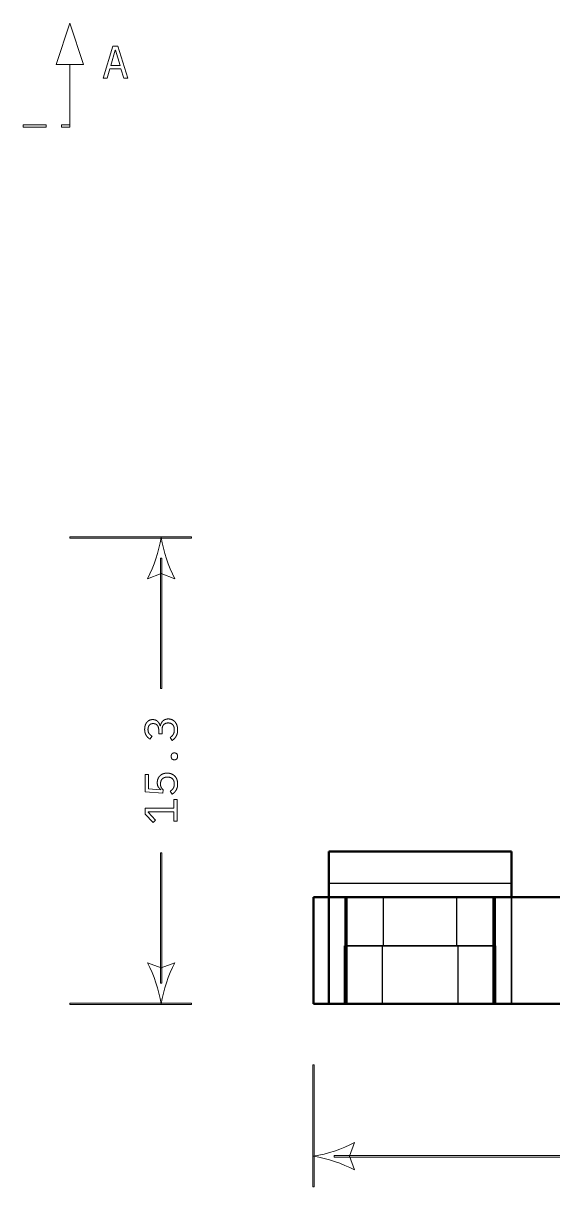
# Model space of a CAD drawing. Header units: millimetres. Extents: x 22 to 584, y 11 to 410.
# Drawn here: x 93.6 to 128.3, y 101.1 to 177.5 of the extents above; entities that cross this region are included whole.
import ezdxf

# ---------------------------------------------------------------- set-up
doc = ezdxf.new("R2010")
doc.units = ezdxf.units.MM
for name, color, linetype, lineweight in [('dims', 7, 'Continuous', 5), ('hidden', 7, 'Continuous', 25), ('part', 7, 'Continuous', 50)]:
    doc.layers.add(name, color=color, linetype=linetype, lineweight=lineweight)

msp = doc.modelspace()

# ---------------------------------------------------------------- linework, layer by layer
at = {"layer": 'dims'}
for p, q in [((96.6, 177.455), (95.7, 174.755)), ((97.5, 174.755), (96.6, 177.455)), ((99.434, 175.952), (98.791, 173.858)), ((99.289, 174.674), (99.584, 175.685)), ((99.766, 175.952), (99.434, 175.952)), ((99.584, 175.685), (99.611, 175.685)), ((99.611, 175.685), (99.904, 174.674)), ((100.409, 173.858), (99.766, 175.952)), ((95.7, 174.755), (97.5, 174.755)), ((96.6, 170.705), (96.6, 174.755)), ((99.053, 173.858), (99.229, 174.455)), ((99.229, 174.455), (99.964, 174.455)), ((99.904, 174.674), (99.289, 174.674)), ((99.964, 174.455), (100.141, 173.858)), ((98.791, 173.858), (99.053, 173.858)), ((100.141, 173.858), (100.409, 173.858)), ((95.05, 170.78), (93.55, 170.78)), ((93.55, 170.78), (93.55, 170.63)), ((93.55, 170.63), (95.05, 170.63)), ((95.05, 170.63), (95.05, 170.78)), ((96.6, 170.78), (96.05, 170.78)), ((96.05, 170.78), (96.05, 170.63)), ((96.05, 170.63), (96.6, 170.63)), ((96.6, 170.63), (96.6, 170.78)), ((96.6, 143.755), (96.6, 143.655)), ((104.6, 143.755), (96.6, 143.755)), ((96.6, 143.655), (104.6, 143.655)), ((104.6, 143.655), (104.6, 143.755)), ((102.65, 142.355), (102.55, 142.355)), ((102.55, 142.355), (102.55, 133.803)), ((102.65, 133.803), (102.65, 142.355)), ((101.7, 141.005), (102.6, 141.343)), ((102.6, 141.343), (103.5, 141.005)), ((102.55, 133.803), (102.65, 133.803)), ((102.072, 131.496), (102.093, 131.496)), ((102.546, 131.352), (102.534, 131.352)), ((103.047, 131.538), (103.071, 131.538)), ((101.859, 130.482), (102.003, 130.671)), ((102.441, 131.058), (102.441, 130.827)), ((102.441, 130.827), (102.657, 130.827)), ((102.657, 130.827), (102.657, 131.076)), ((103.182, 130.581), (103.326, 130.392)), ((103.494, 129.57), (103.44, 129.57)), ((103.44, 129.126), (103.494, 129.126)), ((101.772, 128.151), (101.553, 128.151)), ((101.553, 128.151), (101.553, 127.011)), ((101.772, 127.215), (101.772, 128.151)), ((102.999, 127.986), (103.023, 127.986)), ((101.553, 127.011), (102.705, 126.936)), ((102.573, 127.155), (101.772, 127.215)), ((102.573, 127.176), (102.573, 127.155)), ((102.705, 126.936), (102.735, 127.149)), ((103.182, 127.056), (103.326, 126.867)), ((103.428, 126.507), (103.428, 125.955)), ((103.647, 126.507), (103.428, 126.507)), ((103.647, 125.103), (103.647, 126.507)), ((101.553, 125.955), (101.553, 125.562)), ((103.428, 125.955), (101.553, 125.955)), ((101.553, 125.562), (102.072, 125.007)), ((101.739, 125.703), (103.428, 125.703)), ((101.739, 125.682), (101.739, 125.703)), ((102.231, 125.154), (101.739, 125.682)), ((103.428, 125.703), (103.428, 125.103)), ((102.072, 125.007), (102.231, 125.154)), ((103.428, 125.103), (103.647, 125.103)), ((102.65, 123.007), (102.55, 123.007)), ((102.55, 123.007), (102.55, 114.455)), ((102.65, 114.455), (102.65, 123.007)), ((102.6, 115.468), (101.7, 115.805)), ((103.5, 115.805), (102.6, 115.468)), ((102.55, 114.455), (102.65, 114.455)), ((96.6, 113.155), (96.6, 113.055)), ((104.6, 113.155), (96.6, 113.155)), ((96.6, 113.055), (104.6, 113.055)), ((104.6, 113.055), (104.6, 113.155)), ((112.65, 109.105), (112.55, 109.105)), ((112.55, 109.105), (112.55, 101.105)), ((112.65, 101.105), (112.65, 109.105)), ((114.962, 103.105), (115.3, 104.005)), ((113.95, 103.155), (113.95, 103.055)), ((178.789, 103.155), (113.95, 103.155)), ((115.3, 102.205), (114.962, 103.105)), ((113.95, 103.055), (178.789, 103.055)), ((112.55, 101.105), (112.65, 101.105))]:
    msp.add_line(p, q, dxfattribs=at)
for centre, start, end in [((93.6, 145.205), -27.40758, -9.46232), ((111.6, 145.205), -170.53768, -152.59242), ((93.6, 111.605), 9.46232, 27.40758), ((111.6, 111.605), 152.59242, 170.53768), ((111.1, 112.105), -80.53768, -62.59242), ((111.1, 94.105), 62.59242, 80.53768)]:
    msp.add_arc(centre, 9.124, start, end, dxfattribs=at)
for points in [[(101.517, 131.118), (101.517, 131.253), (101.552, 131.37)], [(101.552, 131.37), (101.586, 131.487), (101.654, 131.574)], [(101.654, 131.574), (101.721, 131.661), (101.82, 131.711)], [(101.82, 131.39), (101.736, 131.283), (101.736, 131.112)], [(101.82, 131.711), (101.919, 131.76), (102.045, 131.76)], [(102.072, 131.496), (101.904, 131.496), (101.82, 131.39)], [(102.045, 131.76), (102.147, 131.76), (102.228, 131.729)], [(102.344, 131.387), (102.246, 131.496), (102.093, 131.496)], [(102.228, 131.729), (102.309, 131.697), (102.369, 131.642)], [(102.441, 131.058), (102.441, 131.277), (102.344, 131.387)], [(102.369, 131.642), (102.429, 131.586), (102.471, 131.511)], [(102.471, 131.511), (102.513, 131.436), (102.534, 131.352)], [(102.546, 131.352), (102.564, 131.439), (102.605, 131.52)], [(102.605, 131.52), (102.645, 131.601), (102.71, 131.664)], [(102.759, 131.423), (102.657, 131.307), (102.657, 131.076)], [(102.71, 131.664), (102.774, 131.727), (102.866, 131.765)], [(103.047, 131.538), (102.861, 131.538), (102.759, 131.423)], [(102.866, 131.765), (102.957, 131.802), (103.074, 131.802)], [(103.362, 131.42), (103.26, 131.538), (103.071, 131.538)], [(103.074, 131.802), (103.209, 131.802), (103.322, 131.75)], [(103.322, 131.75), (103.434, 131.697), (103.514, 131.603)], [(103.464, 131.079), (103.464, 131.301), (103.362, 131.42)], [(103.514, 131.603), (103.593, 131.508), (103.638, 131.375)], [(103.638, 131.375), (103.683, 131.241), (103.683, 131.079)], [(101.547, 130.889), (101.517, 130.989), (101.517, 131.118)], [(101.625, 130.712), (101.577, 130.788), (101.547, 130.889)], [(101.735, 130.578), (101.673, 130.635), (101.625, 130.712)], [(101.859, 130.482), (101.796, 130.521), (101.735, 130.578)], [(101.736, 131.112), (101.736, 130.944), (101.81, 130.841)], [(101.81, 130.841), (101.883, 130.737), (102.003, 130.671)], [(103.182, 130.581), (103.245, 130.623), (103.296, 130.668)], [(103.296, 130.668), (103.347, 130.713), (103.385, 130.772)], [(103.385, 130.772), (103.422, 130.83), (103.443, 130.905)], [(103.443, 130.905), (103.464, 130.98), (103.464, 131.079)], [(103.572, 130.646), (103.521, 130.563), (103.458, 130.502)], [(103.653, 130.835), (103.623, 130.728), (103.572, 130.646)], [(103.683, 131.079), (103.683, 130.941), (103.653, 130.835)], [(103.458, 130.502), (103.395, 130.44), (103.326, 130.392)], [(103.26, 129.348), (103.26, 129.471), (103.311, 129.521)], [(103.311, 129.176), (103.26, 129.225), (103.26, 129.348)], [(103.311, 129.521), (103.362, 129.57), (103.44, 129.57)], [(103.44, 129.126), (103.362, 129.126), (103.311, 129.176)], [(103.494, 129.57), (103.572, 129.57), (103.623, 129.521)], [(103.623, 129.176), (103.572, 129.126), (103.494, 129.126)], [(103.623, 129.521), (103.674, 129.471), (103.674, 129.348)], [(103.674, 129.348), (103.674, 129.225), (103.623, 129.176)], [(102.345, 127.614), (102.345, 127.752), (102.389, 127.868)], [(102.406, 127.35), (102.345, 127.446), (102.345, 127.614)], [(102.389, 127.868), (102.432, 127.983), (102.516, 128.067)], [(102.516, 128.067), (102.6, 128.151), (102.719, 128.199)], [(102.675, 127.869), (102.558, 127.752), (102.558, 127.533)], [(102.558, 127.533), (102.558, 127.383), (102.609, 127.301)], [(102.999, 127.986), (102.792, 127.986), (102.675, 127.869)], [(102.719, 128.199), (102.837, 128.247), (102.99, 128.247)], [(102.99, 128.247), (103.143, 128.247), (103.27, 128.199)], [(103.347, 127.871), (103.23, 127.986), (103.023, 127.986)], [(103.27, 128.199), (103.398, 128.151), (103.49, 128.058)], [(103.464, 127.539), (103.464, 127.755), (103.347, 127.871)], [(103.443, 127.371), (103.464, 127.443), (103.464, 127.539)], [(103.49, 128.058), (103.581, 127.965), (103.632, 127.833)], [(103.632, 127.833), (103.683, 127.701), (103.683, 127.533)], [(103.683, 127.533), (103.683, 127.401), (103.653, 127.298)], [(102.573, 127.176), (102.468, 127.254), (102.406, 127.35)], [(102.609, 127.301), (102.66, 127.218), (102.735, 127.149)], [(103.182, 127.056), (103.245, 127.098), (103.296, 127.142)], [(103.296, 127.142), (103.347, 127.185), (103.385, 127.242)], [(103.458, 126.975), (103.395, 126.915), (103.326, 126.867)], [(103.385, 127.242), (103.422, 127.299), (103.443, 127.371)], [(103.572, 127.115), (103.521, 127.035), (103.458, 126.975)], [(103.653, 127.298), (103.623, 127.194), (103.572, 127.115)]]:
    msp.add_open_spline(points, degree=2, dxfattribs=at)
at = {"layer": 'hidden'}
for p, q in [((113.6, 120.105), (113.6, 123.105)), ((113.6, 123.105), (125.6, 123.105)), ((125.6, 123.105), (113.6, 123.105)), ((125.6, 123.105), (113.6, 123.105)), ((125.6, 120.105), (125.6, 123.105)), ((125.6, 121.005), (113.6, 121.005)), ((112.6, 113.105), (112.6, 120.105)), ((113.6, 113.105), (113.6, 120.105)), ((113.6, 113.105), (113.6, 120.105)), ((113.6, 113.105), (113.6, 120.105)), ((113.6, 120.105), (125.6, 120.105)), ((114.805, 120.105), (113.6, 120.105)), ((113.6, 113.105), (113.6, 120.105)), ((113.6, 113.105), (113.6, 120.105)), ((113.6, 120.105), (125.6, 120.105)), ((114.805, 113.105), (114.805, 120.105)), ((117.2, 116.905), (117.2, 120.105)), ((117.2, 116.905), (117.2, 120.105)), ((122, 116.905), (122, 120.105)), ((122, 116.905), (122, 120.105)), ((131, 120.105), (124.395, 120.105)), ((124.395, 113.105), (124.395, 120.105)), ((131, 120.105), (125.6, 120.105)), ((125.6, 113.105), (125.6, 120.105)), ((125.6, 120.105), (162.35, 120.105)), ((125.6, 120.105), (125.6, 113.105)), ((117.117, 116.905), (114.635, 116.905)), ((114.635, 113.105), (114.635, 116.905)), ((114.635, 116.905), (117.117, 116.905)), ((117.117, 116.905), (114.635, 116.905)), ((114.635, 113.105), (114.635, 116.905)), ((114.635, 116.905), (117.117, 116.905)), ((122.083, 116.905), (117.117, 116.905)), ((117.117, 113.105), (117.117, 116.905)), ((117.117, 113.105), (117.117, 116.905)), ((117.117, 116.905), (122.083, 116.905)), ((122.083, 116.905), (117.117, 116.905)), ((117.117, 113.105), (117.117, 116.905)), ((117.117, 113.105), (117.117, 116.905)), ((117.117, 116.905), (122.083, 116.905)), ((124.565, 116.905), (122.083, 116.905)), ((122.083, 113.105), (122.083, 116.905)), ((122.083, 113.105), (122.083, 116.905)), ((122.083, 116.905), (124.565, 116.905)), ((124.565, 116.905), (122.083, 116.905)), ((122.083, 113.105), (122.083, 116.905)), ((122.083, 113.105), (122.083, 116.905)), ((122.083, 116.905), (124.565, 116.905)), ((124.565, 113.105), (124.565, 116.905)), ((124.565, 113.105), (124.565, 116.905)), ((113.6, 113.105), (114.805, 113.105)), ((117.117, 113.105), (114.635, 113.105)), ((114.635, 113.105), (117.117, 113.105)), ((117.117, 113.105), (114.635, 113.105)), ((114.635, 113.105), (117.117, 113.105)), ((122.083, 113.105), (117.117, 113.105)), ((117.117, 113.105), (122.083, 113.105)), ((122.083, 113.105), (117.117, 113.105)), ((117.117, 113.105), (122.083, 113.105)), ((122.083, 113.105), (124.565, 113.105)), ((124.565, 113.105), (122.083, 113.105)), ((122.083, 113.105), (124.565, 113.105)), ((124.565, 113.105), (122.083, 113.105)), ((124.395, 113.105), (163.555, 113.105)), ((125.6, 113.105), (162.35, 113.105)), ((125.6, 113.105), (162.35, 113.105))]:
    msp.add_line(p, q, dxfattribs=at)
for points in [[(113.6, 123.105), (113.6, 122.822), (113.6, 122.558), (113.6, 122.314), (113.6, 122.09), (113.6, 121.886), (113.6, 121.702), (113.6, 121.54), (113.6, 121.399), (113.6, 121.279), (113.6, 121.18), (113.6, 121.104), (113.6, 121.049), (113.6, 121.016), (113.6, 121.005)], [(113.6, 121.005), (113.6, 121.016), (113.6, 121.049), (113.6, 121.104), (113.6, 121.18), (113.6, 121.279), (113.6, 121.399), (113.6, 121.54), (113.6, 121.702), (113.6, 121.886), (113.6, 122.09), (113.6, 122.314), (113.6, 122.558), (113.6, 122.822), (113.6, 123.105)], [(125.6, 123.105), (125.6, 122.822), (125.6, 122.558), (125.6, 122.314), (125.6, 122.09), (125.6, 121.886), (125.6, 121.702), (125.6, 121.54), (125.6, 121.399), (125.6, 121.279), (125.6, 121.18), (125.6, 121.104), (125.6, 121.049), (125.6, 121.016), (125.6, 121.005)], [(125.6, 121.005), (125.6, 121.016), (125.6, 121.049), (125.6, 121.104), (125.6, 121.18), (125.6, 121.279), (125.6, 121.399), (125.6, 121.54), (125.6, 121.702), (125.6, 121.886), (125.6, 122.09), (125.6, 122.314), (125.6, 122.558), (125.6, 122.822), (125.6, 123.105)], [(113.6, 120.105), (113.465, 120.105), (113.339, 120.105), (113.223, 120.105), (113.116, 120.105), (113.019, 120.105), (112.932, 120.105), (112.855, 120.105), (112.787, 120.105), (112.73, 120.105), (112.683, 120.105), (112.647, 120.105), (112.621, 120.105), (112.605, 120.105), (112.6, 120.105)], [(112.6, 120.105), (112.605, 120.105), (112.621, 120.105), (112.647, 120.105), (112.683, 120.105), (112.73, 120.105), (112.787, 120.105), (112.855, 120.105), (112.932, 120.105), (113.019, 120.105), (113.116, 120.105), (113.223, 120.105), (113.339, 120.105), (113.465, 120.105), (113.6, 120.105)], [(113.6, 120.105), (113.465, 120.105), (113.339, 120.105), (113.223, 120.105), (113.116, 120.105), (113.019, 120.105), (112.932, 120.105), (112.855, 120.105), (112.787, 120.105), (112.73, 120.105), (112.683, 120.105), (112.647, 120.105), (112.621, 120.105), (112.605, 120.105), (112.6, 120.105)], [(124.395, 120.105), (123.818, 120.105), (123.193, 120.105), (122.526, 120.105), (121.824, 120.105), (121.097, 120.105), (120.353, 120.105), (119.6, 120.105), (118.847, 120.105), (118.103, 120.105), (117.376, 120.105), (116.674, 120.105), (116.007, 120.105), (115.382, 120.105), (114.805, 120.105)], [(122, 120.105), (121.94, 120.105), (121.762, 120.105), (121.476, 120.105), (121.096, 120.105), (120.641, 120.105), (120.134, 120.105), (119.6, 120.105), (119.066, 120.105), (118.559, 120.105), (118.104, 120.105), (117.724, 120.105), (117.438, 120.105), (117.26, 120.105), (117.2, 120.105)], [(122, 120.105), (121.94, 120.105), (121.762, 120.105), (121.476, 120.105), (121.096, 120.105), (120.641, 120.105), (120.134, 120.105), (119.6, 120.105), (119.066, 120.105), (118.559, 120.105), (118.104, 120.105), (117.724, 120.105), (117.438, 120.105), (117.26, 120.105), (117.2, 120.105)], [(122, 116.905), (121.94, 116.905), (121.762, 116.905), (121.476, 116.905), (121.096, 116.905), (120.641, 116.905), (120.134, 116.905), (119.6, 116.905), (119.066, 116.905), (118.559, 116.905), (118.104, 116.905), (117.724, 116.905), (117.438, 116.905), (117.26, 116.905), (117.2, 116.905)], [(122, 116.905), (121.94, 116.905), (121.762, 116.905), (121.476, 116.905), (121.096, 116.905), (120.641, 116.905), (120.134, 116.905), (119.6, 116.905), (119.066, 116.905), (118.559, 116.905), (118.104, 116.905), (117.724, 116.905), (117.438, 116.905), (117.26, 116.905), (117.2, 116.905)], [(113.6, 113.105), (113.465, 113.105), (113.339, 113.105), (113.223, 113.105), (113.116, 113.105), (113.019, 113.105), (112.932, 113.105), (112.855, 113.105), (112.787, 113.105), (112.73, 113.105), (112.683, 113.105), (112.647, 113.105), (112.621, 113.105), (112.605, 113.105), (112.6, 113.105)], [(112.6, 113.105), (112.605, 113.105), (112.621, 113.105), (112.647, 113.105), (112.683, 113.105), (112.73, 113.105), (112.787, 113.105), (112.855, 113.105), (112.932, 113.105), (113.019, 113.105), (113.116, 113.105), (113.223, 113.105), (113.339, 113.105), (113.465, 113.105), (113.6, 113.105)], [(113.6, 113.105), (113.465, 113.105), (113.339, 113.105), (113.223, 113.105), (113.116, 113.105), (113.019, 113.105), (112.932, 113.105), (112.855, 113.105), (112.787, 113.105), (112.73, 113.105), (112.683, 113.105), (112.647, 113.105), (112.621, 113.105), (112.605, 113.105), (112.6, 113.105)], [(124.395, 113.105), (123.818, 113.105), (123.193, 113.105), (122.526, 113.105), (121.824, 113.105), (121.097, 113.105), (120.353, 113.105), (119.6, 113.105), (118.847, 113.105), (118.103, 113.105), (117.376, 113.105), (116.674, 113.105), (116.007, 113.105), (115.382, 113.105), (114.805, 113.105)]]:
    msp.add_open_spline(points, degree=1, dxfattribs=at)
for points, knots in [([(117.2, 120.105), (117.208, 120.105), (117.215, 120.105), (117.238, 120.105), (117.26, 120.105), (117.297, 120.105), (117.335, 120.105), (117.386, 120.105), (117.438, 120.105), (117.503, 120.105), (117.568, 120.105), (117.646, 120.105), (117.724, 120.105), (117.813, 120.105), (117.903, 120.105), (118.003, 120.105), (118.104, 120.105), (118.213, 120.105), (118.323, 120.105), (118.441, 120.105), (118.559, 120.105), (118.683, 120.105), (118.807, 120.105), (118.937, 120.105), (119.066, 120.105), (119.33, 120.105), (119.6, 120.105)], [0, 0, 0, 0.071429, 0.071429, 0.142857, 0.142857, 0.214286, 0.214286, 0.285714, 0.285714, 0.357143, 0.357143, 0.428571, 0.428571, 0.5, 0.5, 0.571429, 0.571429, 0.642857, 0.642857, 0.714286, 0.714286, 0.785714, 0.785714, 0.857143, 0.857143, 1, 1, 1]), ([(117.2, 120.105), (117.208, 120.105), (117.215, 120.105), (117.238, 120.105), (117.26, 120.105), (117.297, 120.105), (117.335, 120.105), (117.386, 120.105), (117.438, 120.105), (117.503, 120.105), (117.568, 120.105), (117.646, 120.105), (117.724, 120.105), (117.813, 120.105), (117.903, 120.105), (118.003, 120.105), (118.104, 120.105), (118.213, 120.105), (118.323, 120.105), (118.441, 120.105), (118.559, 120.105), (118.683, 120.105), (118.807, 120.105), (118.937, 120.105), (119.066, 120.105), (119.33, 120.105), (119.6, 120.105)], [0, 0, 0, 0.071429, 0.071429, 0.142857, 0.142857, 0.214286, 0.214286, 0.285714, 0.285714, 0.357143, 0.357143, 0.428571, 0.428571, 0.5, 0.5, 0.571429, 0.571429, 0.642857, 0.642857, 0.714286, 0.714286, 0.785714, 0.785714, 0.857143, 0.857143, 1, 1, 1]), ([(119.6, 120.105), (119.734, 120.105), (119.869, 120.105), (120.136, 120.105), (120.393, 120.105), (120.517, 120.105), (120.641, 120.105), (120.759, 120.105), (120.877, 120.105), (120.987, 120.105), (121.096, 120.105), (121.197, 120.105), (121.297, 120.105), (121.387, 120.105), (121.476, 120.105), (121.554, 120.105), (121.632, 120.105), (121.697, 120.105), (121.762, 120.105), (121.814, 120.105), (121.865, 120.105), (121.903, 120.105), (121.94, 120.105), (121.962, 120.105), (121.985, 120.105), (121.992, 120.105), (122, 120.105)], [0, 0, 0, 0.1122, 0.1122, 0.336599, 0.336599, 0.448799, 0.448799, 0.560999, 0.560999, 0.673198, 0.673198, 0.785398, 0.785398, 0.897598, 0.897598, 1.009798, 1.009798, 1.121997, 1.121997, 1.234197, 1.234197, 1.346397, 1.346397, 1.458597, 1.458597, 1.570796, 1.570796, 1.570796]), ([(119.6, 120.105), (119.734, 120.105), (119.869, 120.105), (120.136, 120.105), (120.393, 120.105), (120.517, 120.105), (120.641, 120.105), (120.759, 120.105), (120.877, 120.105), (120.987, 120.105), (121.096, 120.105), (121.197, 120.105), (121.297, 120.105), (121.387, 120.105), (121.476, 120.105), (121.554, 120.105), (121.632, 120.105), (121.697, 120.105), (121.762, 120.105), (121.814, 120.105), (121.865, 120.105), (121.903, 120.105), (121.94, 120.105), (121.962, 120.105), (121.985, 120.105), (121.992, 120.105), (122, 120.105)], [0, 0, 0, 0.1122, 0.1122, 0.336599, 0.336599, 0.448799, 0.448799, 0.560999, 0.560999, 0.673198, 0.673198, 0.785398, 0.785398, 0.897598, 0.897598, 1.009798, 1.009798, 1.121997, 1.121997, 1.234197, 1.234197, 1.346397, 1.346397, 1.458597, 1.458597, 1.570796, 1.570796, 1.570796]), ([(117.2, 116.905), (117.208, 116.905), (117.215, 116.905), (117.238, 116.905), (117.26, 116.905), (117.297, 116.905), (117.335, 116.905), (117.386, 116.905), (117.438, 116.905), (117.503, 116.905), (117.568, 116.905), (117.646, 116.905), (117.724, 116.905), (117.813, 116.905), (117.903, 116.905), (118.003, 116.905), (118.104, 116.905), (118.213, 116.905), (118.323, 116.905), (118.441, 116.905), (118.559, 116.905), (118.683, 116.905), (118.807, 116.905), (118.937, 116.905), (119.066, 116.905), (119.33, 116.905), (119.6, 116.905)], [0, 0, 0, 0.071429, 0.071429, 0.142857, 0.142857, 0.214286, 0.214286, 0.285714, 0.285714, 0.357143, 0.357143, 0.428571, 0.428571, 0.5, 0.5, 0.571429, 0.571429, 0.642857, 0.642857, 0.714286, 0.714286, 0.785714, 0.785714, 0.857143, 0.857143, 1, 1, 1]), ([(117.2, 116.905), (117.208, 116.905), (117.215, 116.905), (117.238, 116.905), (117.26, 116.905), (117.297, 116.905), (117.335, 116.905), (117.386, 116.905), (117.438, 116.905), (117.503, 116.905), (117.568, 116.905), (117.646, 116.905), (117.724, 116.905), (117.813, 116.905), (117.903, 116.905), (118.003, 116.905), (118.104, 116.905), (118.213, 116.905), (118.323, 116.905), (118.441, 116.905), (118.559, 116.905), (118.683, 116.905), (118.807, 116.905), (118.937, 116.905), (119.066, 116.905), (119.33, 116.905), (119.6, 116.905)], [0, 0, 0, 0.071429, 0.071429, 0.142857, 0.142857, 0.214286, 0.214286, 0.285714, 0.285714, 0.357143, 0.357143, 0.428571, 0.428571, 0.5, 0.5, 0.571429, 0.571429, 0.642857, 0.642857, 0.714286, 0.714286, 0.785714, 0.785714, 0.857143, 0.857143, 1, 1, 1]), ([(119.6, 116.905), (119.734, 116.905), (119.869, 116.905), (120.136, 116.905), (120.393, 116.905), (120.517, 116.905), (120.641, 116.905), (120.759, 116.905), (120.877, 116.905), (120.987, 116.905), (121.096, 116.905), (121.197, 116.905), (121.297, 116.905), (121.387, 116.905), (121.476, 116.905), (121.554, 116.905), (121.632, 116.905), (121.697, 116.905), (121.762, 116.905), (121.814, 116.905), (121.865, 116.905), (121.903, 116.905), (121.94, 116.905), (121.962, 116.905), (121.985, 116.905), (121.992, 116.905), (122, 116.905)], [0, 0, 0, 0.1122, 0.1122, 0.336599, 0.336599, 0.448799, 0.448799, 0.560999, 0.560999, 0.673198, 0.673198, 0.785398, 0.785398, 0.897598, 0.897598, 1.009798, 1.009798, 1.121997, 1.121997, 1.234197, 1.234197, 1.346397, 1.346397, 1.458597, 1.458597, 1.570796, 1.570796, 1.570796]), ([(119.6, 116.905), (119.734, 116.905), (119.869, 116.905), (120.136, 116.905), (120.393, 116.905), (120.517, 116.905), (120.641, 116.905), (120.759, 116.905), (120.877, 116.905), (120.987, 116.905), (121.096, 116.905), (121.197, 116.905), (121.297, 116.905), (121.387, 116.905), (121.476, 116.905), (121.554, 116.905), (121.632, 116.905), (121.697, 116.905), (121.762, 116.905), (121.814, 116.905), (121.865, 116.905), (121.903, 116.905), (121.94, 116.905), (121.962, 116.905), (121.985, 116.905), (121.992, 116.905), (122, 116.905)], [0, 0, 0, 0.1122, 0.1122, 0.336599, 0.336599, 0.448799, 0.448799, 0.560999, 0.560999, 0.673198, 0.673198, 0.785398, 0.785398, 0.897598, 0.897598, 1.009798, 1.009798, 1.121997, 1.121997, 1.234197, 1.234197, 1.346397, 1.346397, 1.458597, 1.458597, 1.570796, 1.570796, 1.570796])]:
    msp.add_open_spline(points, degree=2, knots=knots, dxfattribs=at)
at = {"layer": 'part'}
for p, q in [((113.6, 120.105), (113.6, 123.105)), ((113.6, 123.105), (125.6, 123.105)), ((125.6, 120.105), (125.6, 123.105)), ((112.6, 113.105), (112.6, 120.105)), ((113.6, 113.105), (113.6, 120.105)), ((113.6, 120.105), (114.701, 120.105)), ((114.701, 113.105), (114.701, 120.105)), ((124.499, 113.105), (124.499, 120.105)), ((124.499, 120.105), (163.451, 120.105)), ((114.701, 113.105), (113.6, 113.105)), ((163.451, 113.105), (124.499, 113.105))]:
    msp.add_line(p, q, dxfattribs=at)
for points in [[(112.6, 120.105), (112.605, 120.105), (112.621, 120.105), (112.647, 120.105), (112.683, 120.105), (112.73, 120.105), (112.787, 120.105), (112.855, 120.105), (112.932, 120.105), (113.019, 120.105), (113.116, 120.105), (113.223, 120.105), (113.339, 120.105), (113.465, 120.105), (113.6, 120.105)], [(114.701, 120.105), (115.284, 120.105), (115.919, 120.105), (116.6, 120.105), (117.317, 120.105), (118.062, 120.105), (118.826, 120.105), (119.6, 120.105), (120.374, 120.105), (121.138, 120.105), (121.883, 120.105), (122.6, 120.105), (123.281, 120.105), (123.916, 120.105), (124.499, 120.105)], [(112.6, 113.105), (112.605, 113.105), (112.621, 113.105), (112.647, 113.105), (112.683, 113.105), (112.73, 113.105), (112.787, 113.105), (112.855, 113.105), (112.932, 113.105), (113.019, 113.105), (113.116, 113.105), (113.223, 113.105), (113.339, 113.105), (113.465, 113.105), (113.6, 113.105)], [(124.499, 113.105), (123.916, 113.105), (123.281, 113.105), (122.6, 113.105), (121.883, 113.105), (121.138, 113.105), (120.374, 113.105), (119.6, 113.105), (118.826, 113.105), (118.062, 113.105), (117.317, 113.105), (116.6, 113.105), (115.919, 113.105), (115.284, 113.105), (114.701, 113.105)]]:
    msp.add_open_spline(points, degree=1, dxfattribs=at)

doc.saveas('drawing.dxf')
